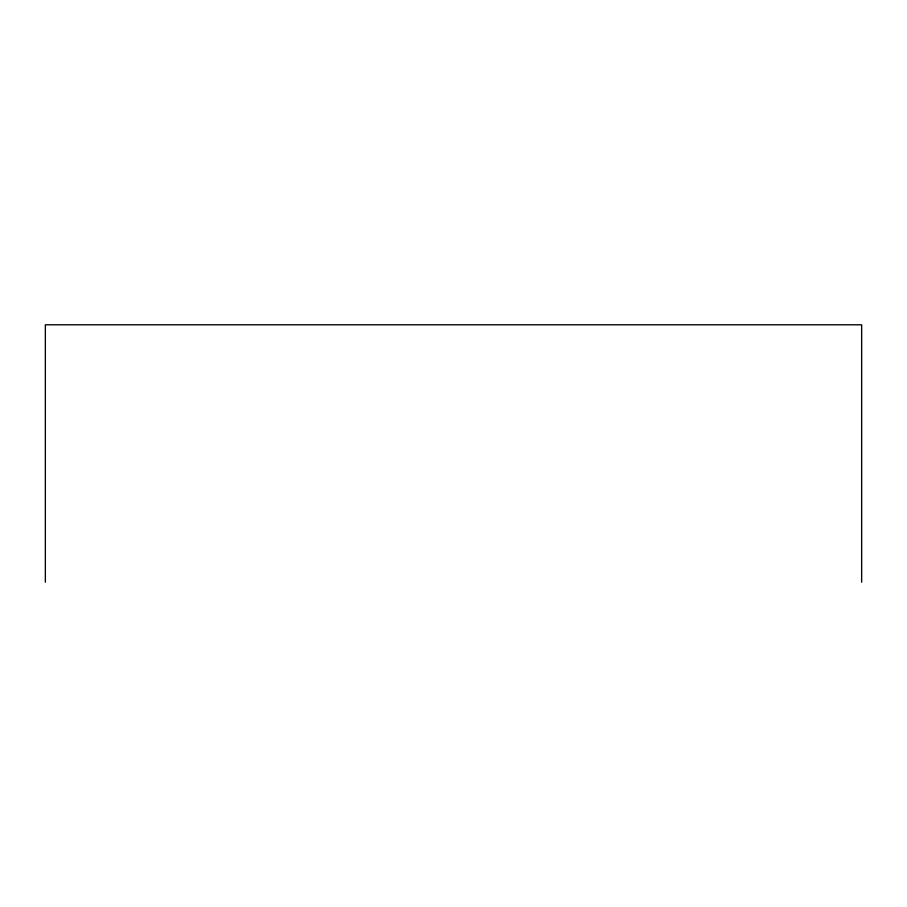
<?xml version="1.0" encoding="UTF-8"?>
<svg xmlns="http://www.w3.org/2000/svg" width="907" height="907" viewBox="0 0 907 907"><rect width="100%" height="100%" fill="white"/><g stroke="black" fill="none" stroke-linecap="round" stroke-linejoin="round"><path stroke-width="1.36" d="M861.65 582.203L861.65 324.797L45.35 324.797L45.35 582.203"/></g></svg>
